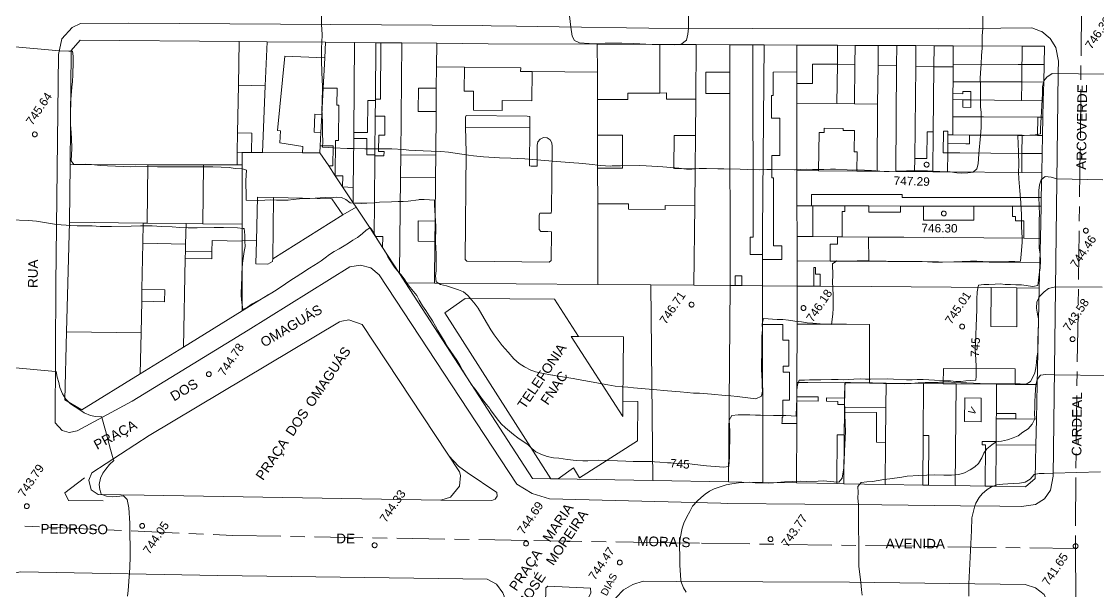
# Model space of a CAD drawing. Header units: metres. Extents: x 325024 to 7190115, y 7391967 to 10157759.
# Drawn here: x 325723 to 325945.9, y 7393134.6 to 7393252.6 of the extents above; entities that cross this region are included whole.
import ezdxf
from ezdxf.enums import TextEntityAlignment as Align

# ---------------------------------------------------------------- set-up
doc = ezdxf.new("R2010")
doc.units = ezdxf.units.M
doc.linetypes.add('T09', pattern=[17, 10, -2, 3, -2])
doc.layers.get('0').update_dxf_attribs({"lineweight": 18})
for name, color, linetype, lineweight in [('100_SIST_VIARIO_MEIO_FIO', 1, 'Continuous', 18), ('106_PRACAS_PARQUES_TOP', 7, 'Continuous', 18), ('108_SEP_FIS_CANT_CENT_ILHA', 7, 'Continuous', 18), ('160_P_SIMP_ASF_TOP', 7, 'Continuous', 18), ('206_MURO_E_MURO_ARRIMO', 7, 'Continuous', 18), ('214_PROJ_BEIRAL_EDIF', 10, 'Continuous', 18), ('216_EDIF_NOTAVEL', 2, 'Continuous', 18), ('218_EDIF_NOTAVEL_TOP', 7, 'Continuous', 18), ('508_LM_SETOR_FISCAL', 136, 'T09', 18), ('600_CURVA_MESTRA', 14, 'Continuous', 18), ('602_CURVA_MESTRA_TOP', 24, 'Continuous', 18), ('604_CURVA_INTERM', 7, 'Continuous', 18), ('606_PTO_COTADO', 7, 'Continuous', 18), ('608_PTO_COTADO_INTERVIA', 1, 'Continuous', 18), ('624_SEGM_CURVA_MESTRA', 14, 'Continuous', 18), ('626_SEGM_CURVA_INTERM', 7, 'Continuous', 18)]:
    doc.layers.add(name, color=color, linetype=linetype, lineweight=lineweight)
doc.styles.add('Style-Arial', font='arial.ttf', dxfattribs={"height": 1.75})

# ---------------------------------------------------------------- blocks, each defined once
blk = doc.blocks.new('SP09')
at = {"color": 0, "linetype": 'Continuous'}
blk.add_lwpolyline([(-0.03, -0.51), (-0.14, -0.49), (-0.24, -0.46), (-0.31, -0.42), (-0.35, -0.39), (-0.42, -0.31), (-0.47, -0.24), (-0.51, -0.15), (-0.52, -0.09), (-0.52, 0.03), (-0.51, 0.11), (-0.48, 0.2), (-0.44, 0.27), (-0.4, 0.33), (-0.32, 0.39), (-0.23, 0.44), (-0.15, 0.48), (-0.1, 0.48), (-0.03, 0.48), (0.08, 0.48), (0.19, 0.44), (0.27, 0.4), (0.35, 0.32), (0.41, 0.23), (0.46, 0.11), (0.48, 0.03), (0.48, -0.03), (0.47, -0.08), (0.44, -0.21), (0.38, -0.3), (0.31, -0.38), (0.23, -0.44), (0.1, -0.49), (0.02, -0.51)], close=True, dxfattribs=at)
blk = doc.blocks.new('SP10')
at = {"color": 0, "linetype": 'Continuous'}
blk.add_lwpolyline([(-0.03, -0.51), (-0.14, -0.49), (-0.24, -0.46), (-0.31, -0.42), (-0.35, -0.39), (-0.42, -0.31), (-0.47, -0.24), (-0.51, -0.15), (-0.52, -0.09), (-0.52, 0.03), (-0.51, 0.11), (-0.48, 0.2), (-0.44, 0.27), (-0.4, 0.33), (-0.32, 0.39), (-0.23, 0.44), (-0.15, 0.48), (-0.1, 0.48), (-0.03, 0.48), (0.08, 0.48), (0.19, 0.44), (0.27, 0.4), (0.35, 0.32), (0.41, 0.23), (0.46, 0.11), (0.48, 0.03), (0.48, -0.03), (0.47, -0.08), (0.44, -0.21), (0.38, -0.3), (0.31, -0.38), (0.23, -0.44), (0.1, -0.49), (0.02, -0.51)], close=True, dxfattribs=at)

msp = doc.modelspace()

# ---------------------------------------------------------------- linework, layer by layer
at = {"layer": '100_SIST_VIARIO_MEIO_FIO'}
for points in [[(325933.907, 7393250.607), (325932.139, 7393251.261), (325912.883, 7393251.052), (325874.342, 7393251.141), (325852.846, 7393251.224), (325834.318, 7393251.471), (325825.424, 7393251.622), (325820.236, 7393251.71), (325818.484, 7393251.74), (325745.112, 7393252.272), (325735.154, 7393252.2), (325733.44, 7393251.333), (325731.342, 7393248.983), (325730.643, 7393245.744), (325730.089, 7393198.19), (325729.947, 7393169.485), (325731.369, 7393167.942), (325732.816, 7393167.49), (325734.485, 7393167.857), (325745.85, 7393173.982), (325769.862, 7393188.725)], [(325869.211, 7393152.84), (325901.091, 7393152.503), (325917.387, 7393152.328), (325925.535, 7393152.238), (325929.979, 7393152.189), (325932.885, 7393152.587), (325934.741, 7393153.776), (325936.019, 7393155.576), (325936.54, 7393158.466), (325937.094, 7393202.895), (325937.391, 7393225.107), (325937.539, 7393236.213), (325937.618, 7393242.136), (325937.648, 7393244.358), (325937.125, 7393247.242), (325935.936, 7393249.105), (325934.214, 7393250.493), (325933.907, 7393250.607)], [(325769.862, 7393188.725), (325790.972, 7393201.811), (325793.174, 7393202.172), (325795.323, 7393201.57), (325797.018, 7393200.118), (325825.492, 7393156.823), (325828.684, 7393154.874), (325832.255, 7393153.762), (325867.756, 7393152.856), (325869.211, 7393152.84)], [(325721.138, 7393138.334), (325722.76, 7393138.683), (325763.583, 7393137.9), (325819.353, 7393137.165), (325821.329, 7393136.131), (325822.638, 7393134.326), (325822.873, 7393133.615), (325822.138, 7393081.705)], [(325858.524, 7393136.69), (325851.669, 7393136.728), (325849.53, 7393136.045), (325847.582, 7393134.901), (325846.036, 7393133.283), (325845.075, 7393130.474), (325845.564, 7393127.548), (325849.011, 7393122.315)], [(325909.307, 7393031.099), (325910.78, 7393029.439), (325912.711, 7393028.307), (325914.899, 7393027.832), (325929.595, 7393027.406), (325931.774, 7393027.89), (325933.552, 7393029.24), (325934.757, 7393031.942), (325935.647, 7393074.992), (325935.998, 7393131.31), (325934.681, 7393133.968), (325932.936, 7393135.363), (325930.801, 7393136.023), (325894.37, 7393136.493), (325858.524, 7393136.69)]]:
    msp.add_lwpolyline(points, dxfattribs=at)
for points in [[(325788.829, 7393190.388), (325749.39, 7393166.873), (325737.55, 7393159.175), (325736.93, 7393157.64), (325737.384, 7393155.638), (325738.864, 7393154.65), (325748.369, 7393154.515), (325809.791, 7393153.52), (325811.777, 7393154.115), (325813.642, 7393156.388), (325813.826, 7393158.605), (325813.632, 7393159.329), (325793.479, 7393189.874), (325790.715, 7393190.863), (325789.254, 7393190.58)], [(325831.951, 7393135.676), (325840.774, 7393135.259), (325840.841, 7393134.341), (325839.272, 7393130.944), (325838.507, 7393127.282), (325838.5, 7393124.286), (325838.216, 7393123.608), (325837.373, 7393123.247), (325832.18, 7393123.572), (325831.345, 7393124.876), (325831.535, 7393135.37)]]:
    msp.add_lwpolyline(points, close=True, dxfattribs=at)
at = {"layer": '108_SEP_FIS_CANT_CENT_ILHA'}
for points in [[(325811.43, 7393162.701), (325813.464, 7393160.57), (325815.258, 7393159.215), (325821.346, 7393155.081), (325821.435, 7393154.35), (325821.055, 7393153.72), (325820.367, 7393153.458), (325809.791, 7393153.52)], [(325739.879, 7393153.378), (325732.689, 7393153.397), (325731.944, 7393154.989), (325736.031, 7393158.118)]]:
    msp.add_lwpolyline(points, dxfattribs=at)
at = {"layer": '206_MURO_E_MURO_ARRIMO'}
for p, q in [((325785.918, 7393248.284), (325773.829, 7393248.39)), ((325797.37, 7393248.183), (325796.341, 7393248.192)), ((325819.56, 7393247.987), (325808.937, 7393248.081)), ((325842.18, 7393247.888), (325819.56, 7393247.987)), ((325862.663, 7393247.798), (325855.115, 7393247.831)), ((325876.706, 7393247.737), (325874.386, 7393247.747)), ((325883.472, 7393247.707), (325876.706, 7393247.737)), ((325891.922, 7393247.67), (325883.472, 7393247.707)), ((325895.545, 7393247.655), (325891.922, 7393247.67)), ((325904.19, 7393247.617), (325900.335, 7393247.634)), ((325911.917, 7393247.583), (325908.161, 7393247.599)), ((325915.883, 7393247.565), (325911.917, 7393247.583)), ((325931.848, 7393247.496), (325930.141, 7393247.503)), ((325934.773, 7393247.483), (325931.848, 7393247.496)), ((325934.69, 7393243.689), (325934.773, 7393247.483)), ((325934.611, 7393240.052), (325934.69, 7393243.689)), ((325934.527, 7393236.166), (325934.611, 7393240.052)), ((325934.371, 7393229.018), (325934.453, 7393232.794)), ((325934.289, 7393225.252), (325934.371, 7393229.018)), ((325934.203, 7393221.276), (325934.289, 7393225.252)), ((325934.053, 7393214.369), (325934.092, 7393216.189)), ((325933.907, 7393207.678), (325934.053, 7393214.369)), ((325795.151, 7393209.782), (325795.974, 7393208.515)), ((325796.246, 7393208.095), (325797.721, 7393205.823)), ((325768.664, 7393192.704), (325774.008, 7393196.009)), ((325933.249, 7393177.439), (325933.684, 7393197.419)), ((325853.662, 7393157.56), (325869.369, 7393157.3)), ((325891.741, 7393156.928), (325893.233, 7393156.904)), ((325909.578, 7393156.632), (325910.754, 7393156.613)), ((325922.483, 7393156.418), (325924.68, 7393156.382))]:
    msp.add_line(p, q, dxfattribs=at)
for points in [[(325876.706, 7393247.737), (325876.349, 7393209.177), (325876.359, 7393204.376)], [(325883.481, 7393242.142), (325883.472, 7393247.707)], [(325891.922, 7393247.67), (325891.878, 7393243.739)], [(325911.868, 7393243.235), (325911.917, 7393247.583)], [(325934.69, 7393243.689), (325930.107, 7393243.71)], [(325773.434, 7393239.307), (325772.833, 7393225.481)], [(325934.611, 7393240.052), (325930.074, 7393240.072)], [(325917.855, 7393236.386), (325919.523, 7393236.364)], [(325784.924, 7393229.608), (325785.12, 7393233.302)], [(325796.201, 7393232.988), (325796.126, 7393224.971)], [(325914.758, 7393227.348), (325914.778, 7393229.104)], [(325933.337, 7393229.023), (325934.371, 7393229.018)], [(325934.289, 7393225.252), (325930.096, 7393225.29)], [(325792.24, 7393214.169), (325795.151, 7393209.782)], [(325893.4, 7393214.403), (325886.802, 7393214.409)], [(325904.944, 7393214.394), (325898.414, 7393214.399)], [(325909.94, 7393214.39), (325909.708, 7393214.39)], [(325920.131, 7393214.381), (325909.94, 7393214.39)], [(325934.053, 7393214.369), (325928.117, 7393214.374)], [(325891.88, 7393208.025), (325892.865, 7393208.017)], [(325883.554, 7393197.826), (325883.528, 7393189.944)], [(325888.355, 7393197.787), (325887.033, 7393197.798)], [(325883.475, 7393174.03), (325883.476, 7393174.398)], [(325883.476, 7393174.398), (325883.478, 7393174.906)]]:
    msp.add_lwpolyline(points, dxfattribs=at)
at = {"layer": '214_PROJ_BEIRAL_EDIF'}
for points in [[(325749.141, 7393222.949), (325760.655, 7393222.916), (325767.608, 7393222.896), (325767.65, 7393225.52), (325767.715, 7393229.555), (325767.872, 7393239.396), (325768.017, 7393248.441), (325735.121, 7393248.731), (325733.235, 7393246.617), (325733.02, 7393222.996)], [(325773.829, 7393248.39), (325768.017, 7393248.441), (325767.872, 7393239.396), (325773.434, 7393239.307)], [(325789.451, 7393218.372), (325789.472, 7393220.656), (325787.925, 7393220.67), (325787.993, 7393227.956), (325788.603, 7393227.951), (325788.671, 7393235.285), (325788.266, 7393235.288), (325788.298, 7393238.763), (325785.412, 7393238.79), (325785.747, 7393245.074), (325785.918, 7393248.284), (325791.942, 7393248.23), (325791.769, 7393229.604), (325791.758, 7393228.392), (325791.664, 7393218.252)], [(325796.231, 7393236.241), (325796.233, 7393236.489), (325796.341, 7393248.192), (325791.942, 7393248.23), (325791.769, 7393229.604), (325794.602, 7393229.578), (325794.664, 7393236.256)], [(325796.233, 7393236.489), (325796.231, 7393236.241), (325796.201, 7393232.988), (325798.195, 7393232.97), (325798.158, 7393229.027), (325796.918, 7393229.039), (325796.887, 7393225.684), (325798.02, 7393225.673), (325798.012, 7393224.786), (325796.125, 7393224.803), (325796.033, 7393214.952), (325795.974, 7393208.515), (325796.246, 7393208.095), (325797.742, 7393208.081), (325797.721, 7393205.823), (325801.244, 7393200.397), (325801.429, 7393220.353), (325801.473, 7393225.014), (325801.687, 7393248.145), (325797.37, 7393248.183), (325797.261, 7393236.48)], [(325808.851, 7393238.778), (325808.892, 7393243.187), (325808.937, 7393248.081), (325801.687, 7393248.145), (325801.473, 7393225.014), (325808.722, 7393224.946), (325808.806, 7393233.957), (325805.126, 7393233.991), (325805.171, 7393238.812)], [(325842.195, 7393242.121), (325842.21, 7393236.447), (325848.484, 7393236.463), (325848.48, 7393237.77), (325855.142, 7393237.788), (325855.115, 7393247.831), (325842.18, 7393247.888)], [(325869.635, 7393242.089), (325864.655, 7393242.082), (325864.662, 7393237.673), (325869.642, 7393237.681), (325869.699, 7393197.939), (325862.201, 7393198), (325862.353, 7393214.422), (325862.424, 7393222.095), (325862.488, 7393228.961), (325862.558, 7393236.517), (325862.663, 7393247.798), (325869.627, 7393247.768)], [(325876.372, 7393197.884), (325876.361, 7393203.293), (325876.359, 7393204.376), (325873.826, 7393204.372), (325873.82, 7393207.959), (325874.444, 7393207.96), (325874.386, 7393247.747), (325869.627, 7393247.768), (325869.635, 7393242.089), (325869.642, 7393237.681), (325869.699, 7393197.939), (325870.724, 7393197.93), (325870.721, 7393199.969), (325872.102, 7393199.971), (325872.105, 7393197.919)], [(325900.298, 7393243.525), (325900.226, 7393235.507), (325895.438, 7393235.561), (325895.51, 7393243.706), (325895.545, 7393247.655), (325900.335, 7393247.634)], [(325907.899, 7393224.242), (325908.113, 7393243.285), (325908.161, 7393247.599), (325904.19, 7393247.617), (325904.153, 7393243.474), (325903.956, 7393221.548), (325907.869, 7393221.512)], [(325781.124, 7393225.434), (325784.7, 7393225.414), (325784.778, 7393226.874), (325784.924, 7393229.608), (325783.527, 7393229.682), (325783.723, 7393233.377), (325785.12, 7393233.302), (325785.412, 7393238.79), (325785.747, 7393245.074), (325777.46, 7393245.434), (325775.985, 7393229.995), (325776.558, 7393229.97), (325776.45, 7393227.479), (325781.181, 7393226.727)], [(325808.851, 7393238.778), (325808.806, 7393233.957), (325808.722, 7393224.946), (325808.679, 7393220.286), (325808.596, 7393211.283), (325808.557, 7393207.075), (325808.477, 7393198.436), (325842.312, 7393198.161), (325842.267, 7393214.87), (325842.248, 7393222.24), (325842.23, 7393229.078), (325842.21, 7393236.447), (325842.195, 7393242.121), (325828.711, 7393242.246), (325828.654, 7393236.174), (325822.507, 7393236.231), (325822.488, 7393234.183), (325816.518, 7393234.238), (325816.554, 7393238.158), (325814.629, 7393238.175), (325814.675, 7393243.134), (325808.892, 7393243.187)], [(325814.675, 7393243.134), (325814.629, 7393238.175), (325816.554, 7393238.158), (325816.518, 7393234.238), (325822.488, 7393234.183), (325822.507, 7393236.231), (325828.654, 7393236.174), (325828.711, 7393242.246), (325826.308, 7393242.268), (325826.315, 7393243.026)], [(325891.878, 7393243.739), (325886.744, 7393243.785), (325886.708, 7393239.738), (325883.485, 7393239.767), (325883.491, 7393235.695), (325891.787, 7393235.602)], [(325891.878, 7393243.739), (325895.51, 7393243.706), (325895.438, 7393235.561), (325891.787, 7393235.602)], [(325900.226, 7393235.507), (325900.298, 7393243.525), (325904.153, 7393243.474), (325903.956, 7393221.548), (325900.101, 7393221.582)], [(325911.868, 7393243.235), (325911.717, 7393229.769), (325910.475, 7393229.78), (325910.425, 7393224.219), (325907.899, 7393224.242), (325908.113, 7393243.285)], [(325876.361, 7393203.293), (325876.372, 7393197.884), (325883.554, 7393197.826), (325883.545, 7393203.045), (325883.537, 7393208.094), (325883.526, 7393214.412), (325883.514, 7393221.731), (325883.491, 7393235.695), (325883.485, 7393239.767), (325883.481, 7393242.142), (325878.577, 7393242.135), (325878.584, 7393237.286), (325878.261, 7393237.286), (325878.268, 7393232.57), (325879.957, 7393232.572), (325879.968, 7393224.862), (325878.328, 7393224.86), (325878.335, 7393220.243), (325878.628, 7393220.244), (325878.649, 7393206.158), (325880.397, 7393206.161), (325880.402, 7393203.299)], [(325808.806, 7393233.957), (325808.851, 7393238.778), (325805.171, 7393238.812), (325805.126, 7393233.991)], [(325855.142, 7393237.788), (325856.538, 7393237.791), (325856.541, 7393236.501), (325862.558, 7393236.517), (325862.488, 7393228.961), (325858.103, 7393229.002), (325858.04, 7393222.136), (325862.424, 7393222.095), (325862.353, 7393214.422), (325856.22, 7393214.479), (325856.213, 7393213.695), (325848.613, 7393213.766), (325848.622, 7393214.811), (325842.267, 7393214.87), (325842.248, 7393222.24), (325847.419, 7393222.254), (325847.401, 7393229.092), (325842.23, 7393229.078), (325842.21, 7393236.447), (325848.484, 7393236.463), (325848.48, 7393237.77)], [(325888.012, 7393221.691), (325883.514, 7393221.731), (325883.491, 7393235.695), (325891.787, 7393235.602), (325895.438, 7393235.561), (325900.226, 7393235.507), (325900.101, 7393221.582), (325895.936, 7393221.62), (325895.972, 7393225.602), (325895.357, 7393225.607), (325895.397, 7393230.018), (325893.096, 7393230.038), (325893.1, 7393230.448), (325889.14, 7393230.484), (325889.133, 7393229.627), (325888.084, 7393229.637)], [(325828.187, 7393230.594), (325814.912, 7393230.717), (325814.873, 7393232.773), (325815.025, 7393233.127), (325827.625, 7393233.01), (325828.209, 7393232.891)], [(325770.575, 7393225.493), (325770.64, 7393229.508), (325767.715, 7393229.555), (325767.65, 7393225.52), (325768.637, 7393225.504)], [(325828.187, 7393230.594), (325814.912, 7393230.717), (325815.008, 7393225.558), (325814.802, 7393203.322), (325815.177, 7393202.955), (325832.225, 7393202.797), (325832.618, 7393203.145), (325832.673, 7393209.075), (325831.966, 7393209.115), (325830.483, 7393209.129), (325830.14, 7393209.527), (325830.168, 7393212.491), (325830.305, 7393212.932), (325832.624, 7393212.91), (325832.707, 7393213.472), (325832.836, 7393226.745), (325832.782, 7393227.477), (325832.4, 7393228.104), (325831.774, 7393228.487), (325831.042, 7393228.543), (325830.365, 7393228.258), (325829.893, 7393227.696), (325829.736, 7393226.984), (325829.696, 7393222.647), (325829.299, 7393222.615), (325828.467, 7393222.623), (325828.114, 7393222.708)], [(325796.126, 7393224.971), (325796.125, 7393224.803), (325796.033, 7393214.952), (325791.634, 7393215.081), (325791.664, 7393218.252), (325791.758, 7393228.392), (325794.467, 7393228.367), (325794.436, 7393224.987)], [(325784.7, 7393225.414), (325786.584, 7393222.691), (325787.925, 7393220.67), (325789.451, 7393218.372), (325791.634, 7393215.081), (325792.24, 7393214.169), (325789.478, 7393212.592), (325787.242, 7393215.903), (325775.139, 7393216.151), (325771.797, 7393216.219), (325771.613, 7393207.19), (325768.652, 7393207.251), (325768.649, 7393210.63), (325768.639, 7393222.893), (325768.637, 7393225.504), (325770.575, 7393225.493), (325772.833, 7393225.481), (325781.124, 7393225.434)], [(325786.584, 7393222.691), (325784.7, 7393225.414), (325784.778, 7393226.874), (325787.459, 7393226.849), (325787.42, 7393222.683)], [(325801.429, 7393220.353), (325808.679, 7393220.286), (325808.722, 7393224.946), (325801.473, 7393225.014)], [(325733.02, 7393222.996), (325749.141, 7393222.949), (325748.998, 7393210.863), (325748.178, 7393210.872), (325732.911, 7393211.053)], [(325767.608, 7393222.896), (325760.655, 7393222.916), (325760.511, 7393210.726), (325768.649, 7393210.63), (325768.639, 7393222.893)], [(325808.557, 7393207.075), (325805.081, 7393207.107), (325805.12, 7393211.315), (325808.596, 7393211.283), (325808.679, 7393220.286), (325801.429, 7393220.353), (325801.244, 7393200.397), (325802.486, 7393198.485), (325808.477, 7393198.436)], [(325771.613, 7393207.19), (325771.515, 7393202.43), (325773.97, 7393202.38), (325774.95, 7393202.929), (325774.983, 7393203.442), (325775.139, 7393216.151), (325771.797, 7393216.219)], [(325775.139, 7393216.151), (325787.242, 7393215.903), (325789.478, 7393212.592), (325774.983, 7393203.442)], [(325862.353, 7393214.422), (325856.22, 7393214.479), (325856.213, 7393213.695), (325848.613, 7393213.766), (325848.622, 7393214.811), (325842.267, 7393214.87), (325842.312, 7393198.161), (325853.293, 7393198.072), (325862.201, 7393198)], [(325886.558, 7393214.409), (325883.526, 7393214.412), (325883.537, 7393208.094), (325886.811, 7393208.067), (325886.802, 7393214.409)], [(325748.092, 7393206.695), (325747.897, 7393197.154), (325747.846, 7393194.679), (325747.713, 7393188.138), (325732.288, 7393188.321), (325732.911, 7393211.053), (325748.178, 7393210.872)], [(325748.178, 7393210.872), (325748.092, 7393206.695), (325756.945, 7393206.514), (325757.032, 7393210.768), (325748.998, 7393210.863)], [(325768.649, 7393210.63), (325760.511, 7393210.726), (325757.032, 7393210.768), (325756.945, 7393206.514), (325756.915, 7393205.031), (325762.378, 7393204.919), (325762.425, 7393207.222), (325768.652, 7393207.095), (325768.652, 7393207.251)], [(325808.557, 7393207.075), (325808.596, 7393211.283), (325805.12, 7393211.315), (325805.081, 7393207.107)], [(325756.884, 7393203.548), (325762.348, 7393203.436), (325762.378, 7393204.919), (325762.425, 7393207.222), (325768.652, 7393207.095), (325768.664, 7393192.704), (325756.509, 7393185.187)], [(325890.367, 7393202.998), (325883.545, 7393203.045), (325883.537, 7393208.094), (325886.811, 7393208.067), (325891.88, 7393208.025), (325891.883, 7393206.486), (325890.362, 7393206.484)], [(325747.846, 7393194.679), (325752.599, 7393194.582), (325752.649, 7393197.057), (325747.897, 7393197.154), (325748.092, 7393206.695), (325756.945, 7393206.514), (325756.915, 7393205.031), (325756.884, 7393203.548), (325756.509, 7393185.187), (325747.539, 7393179.64), (325747.713, 7393188.138)], [(325747.846, 7393194.679), (325747.897, 7393197.154), (325752.649, 7393197.057), (325752.599, 7393194.582)], [(325923.695, 7393197.5), (325929.062, 7393197.456), (325929.035, 7393189.4), (325923.668, 7393189.418)], [(325747.539, 7393179.64), (325747.713, 7393188.138), (325732.288, 7393188.321), (325731.903, 7393174.277), (325735.472, 7393172.178)], [(325928.676, 7393177.476), (325928.686, 7393180.676), (325913.827, 7393180.726), (325913.817, 7393177.597), (325916.457, 7393177.575), (325924.851, 7393177.507)], [(325901.962, 7393177.693), (325901.921, 7393172.697), (325893.362, 7393172.767), (325893.367, 7393173.285), (325893.377, 7393174.632), (325893.403, 7393177.763), (325898.529, 7393177.721)], [(325901.921, 7393172.697), (325901.862, 7393165.462), (325901.792, 7393156.761), (325909.578, 7393156.632), (325909.661, 7393166.859), (325909.748, 7393177.63), (325901.962, 7393177.693)], [(325909.661, 7393166.859), (325909.748, 7393177.63), (325913.817, 7393177.597), (325916.457, 7393177.575), (325916.286, 7393156.521), (325910.754, 7393156.613), (325910.837, 7393166.85)], [(325924.755, 7393165.609), (325924.793, 7393170.353), (325924.802, 7393171.469), (325924.851, 7393177.507), (325916.457, 7393177.575), (325916.286, 7393156.521), (325922.483, 7393156.418), (325922.552, 7393164.925), (325921.881, 7393164.931), (325921.887, 7393165.633)], [(325924.851, 7393177.507), (325928.676, 7393177.476), (325933.249, 7393177.439), (325933.094, 7393170.285), (325928.823, 7393170.32), (325928.832, 7393171.436), (325924.802, 7393171.469)], [(325918.272, 7393174.667), (325918.232, 7393169.761), (325921.644, 7393169.733), (325921.683, 7393174.639)], [(325893.354, 7393171.701), (325893.315, 7393167.002), (325893.233, 7393156.904), (325901.792, 7393156.761), (325901.862, 7393165.462), (325899.961, 7393165.477), (325900.011, 7393171.647)], [(325924.793, 7393170.353), (325924.755, 7393165.609), (325924.749, 7393164.948), (325932.976, 7393164.881), (325933.094, 7393170.285), (325928.823, 7393170.32)], [(325932.976, 7393164.881), (325924.749, 7393164.948), (325924.68, 7393156.382), (325930.819, 7393156.28), (325932.826, 7393157.964)]]:
    msp.add_lwpolyline(points, close=True, dxfattribs=at)
for points in [[(325930.117, 7393244.88), (325930.141, 7393247.503), (325915.883, 7393247.565), (325915.859, 7393243.772), (325929.345, 7393243.713)], [(325930.107, 7393243.71), (325930.117, 7393244.88)], [(325914.614, 7393221.452), (325911.624, 7393221.479), (325911.717, 7393229.769), (325911.868, 7393243.235), (325915.855, 7393243.182), (325915.836, 7393240.135), (325915.821, 7393237.672), (325915.813, 7393236.413), (325915.79, 7393232.875), (325915.766, 7393229.1), (325914.778, 7393229.104)], [(325926.945, 7393240.086), (325915.836, 7393240.135), (325915.855, 7393243.182), (325915.859, 7393243.772)], [(325915.859, 7393243.772), (325929.345, 7393243.713)], [(325929.345, 7393243.713), (325930.107, 7393243.71), (325930.074, 7393240.072), (325926.945, 7393240.086)], [(325929.345, 7393243.713), (325930.107, 7393243.71)], [(325926.945, 7393240.086), (325915.836, 7393240.135), (325915.821, 7393237.672), (325917.855, 7393237.645), (325917.861, 7393238.094), (325919.545, 7393238.072), (325919.523, 7393236.364), (325924.439, 7393236.299)], [(325924.439, 7393236.299), (325930.039, 7393236.225), (325930.074, 7393240.072)], [(325930.074, 7393240.072), (325926.945, 7393240.086)], [(325922.155, 7393232.848), (325915.79, 7393232.875), (325915.813, 7393236.413), (325917.855, 7393236.386), (325917.834, 7393234.829), (325919.502, 7393234.807), (325919.523, 7393236.364), (325924.439, 7393236.299)], [(325924.439, 7393236.299), (325930.039, 7393236.225), (325934.527, 7393236.166), (325934.453, 7393232.794), (325933.371, 7393232.799)], [(325922.155, 7393232.848), (325915.79, 7393232.875), (325915.766, 7393229.1), (325919.267, 7393229.085)], [(325919.664, 7393229.083), (325930.129, 7393229.037), (325933.337, 7393229.023), (325933.371, 7393232.799), (325922.155, 7393232.848)], [(325933.371, 7393232.799), (325922.155, 7393232.848)], [(325914.778, 7393229.104), (325914.785, 7393229.898), (325913.837, 7393229.907), (325913.797, 7393225.436), (325914.737, 7393225.428), (325914.693, 7393221.572)], [(325917.23, 7393225.405), (325914.737, 7393225.428), (325914.758, 7393227.348), (325918.483, 7393227.299)], [(325918.483, 7393227.299), (325919.243, 7393227.289), (325919.259, 7393228.472)], [(325919.259, 7393228.472), (325919.267, 7393229.085), (325919.664, 7393229.083)], [(325919.267, 7393229.085), (325919.664, 7393229.083)], [(325919.664, 7393229.083), (325930.129, 7393229.037), (325930.096, 7393225.29)], [(325930.096, 7393225.29), (325930.06, 7393221.313), (325914.692, 7393221.451), (325914.693, 7393221.572)], [(325914.693, 7393221.572), (325914.737, 7393225.428), (325917.23, 7393225.405)], [(325917.23, 7393225.405), (325930.096, 7393225.29)], [(325930.096, 7393225.29), (325917.23, 7393225.405)], [(325914.614, 7393221.452), (325911.624, 7393221.479), (325907.869, 7393221.512), (325903.956, 7393221.548), (325900.101, 7393221.582), (325895.936, 7393221.62), (325888.012, 7393221.691), (325883.514, 7393221.731), (325883.526, 7393214.412), (325886.558, 7393214.409)], [(325911.109, 7393216.156), (325934.092, 7393216.189), (325934.203, 7393221.276), (325930.06, 7393221.313), (325914.692, 7393221.451), (325914.614, 7393221.452)], [(325886.558, 7393214.409), (325886.555, 7393216.777), (325905.309, 7393216.804), (325905.31, 7393216.147), (325911.109, 7393216.156)], [(325905.654, 7393207.911), (325898.358, 7393207.972), (325892.865, 7393208.017), (325892.858, 7393213.255), (325893.402, 7393213.256), (325893.4, 7393214.403), (325898.414, 7393214.399), (325898.416, 7393213.109), (325904.946, 7393213.119), (325904.944, 7393214.394), (325909.708, 7393214.39), (325909.708, 7393214.039)], [(325920.131, 7393214.381), (325928.117, 7393214.374), (325928.121, 7393212.193), (325928.755, 7393212.194), (325928.756, 7393211.32), (325930.497, 7393211.322), (325930.502, 7393207.706), (325905.654, 7393207.911)], [(325909.708, 7393214.039), (325909.712, 7393211.482), (325920.135, 7393211.497), (325920.131, 7393214.381)], [(325905.654, 7393207.911), (325898.358, 7393207.972), (325898.366, 7393202.943), (325902.347, 7393202.915)], [(325902.347, 7393202.915), (325933.799, 7393202.698), (325933.907, 7393207.678), (325930.502, 7393207.706)], [(325930.502, 7393207.706), (325905.654, 7393207.911)], [(325887.033, 7393197.798), (325883.554, 7393197.826), (325883.545, 7393203.045), (325890.367, 7393202.998), (325898.366, 7393202.943), (325902.347, 7393202.915)], [(325902.347, 7393202.915), (325933.799, 7393202.698), (325933.684, 7393197.419), (325929.062, 7393197.456), (325923.695, 7393197.5), (325898.897, 7393197.701)], [(325898.897, 7393197.701), (325888.355, 7393197.787), (325888.352, 7393200.312), (325887.362, 7393200.31), (325887.36, 7393201.692), (325887.027, 7393201.692), (325887.033, 7393197.798)], [(325872.131, 7393157.254), (325869.369, 7393157.3), (325869.699, 7393197.939), (325870.724, 7393197.93), (325872.105, 7393197.919), (325876.372, 7393197.884)], [(325876.372, 7393197.884), (325876.388, 7393189.89), (325876.442, 7393163.767)], [(325876.442, 7393163.767), (325876.388, 7393189.89)], [(325876.388, 7393189.89), (325880.603, 7393189.876), (325880.592, 7393186.61), (325881.836, 7393186.606), (325881.818, 7393181.211), (325880.636, 7393181.215), (325880.632, 7393180.011), (325881.961, 7393180.007), (325881.942, 7393174.212), (325880.615, 7393174.217), (325880.603, 7393170.665), (325880.424, 7393170.666), (325880.421, 7393169.781)], [(325885.744, 7393177.825), (325883.488, 7393177.843), (325883.528, 7393189.944)], [(325883.528, 7393189.944), (325893.741, 7393189.909)], [(325893.741, 7393189.909), (325898.57, 7393189.893), (325898.529, 7393177.721), (325893.403, 7393177.763), (325885.744, 7393177.825)], [(325885.744, 7393177.825), (325893.403, 7393177.763), (325893.377, 7393174.632), (325889.666, 7393174.662), (325889.661, 7393173.97), (325892.001, 7393173.951), (325891.995, 7393173.296), (325893.367, 7393173.285), (325893.362, 7393172.767), (325893.354, 7393171.701), (325893.315, 7393167.002), (325891.823, 7393167.014), (325891.741, 7393156.928), (325883.418, 7393157.066), (325883.459, 7393169.376), (325883.475, 7393174.03), (325887.928, 7393173.994), (325887.935, 7393174.869), (325883.811, 7393174.903)], [(325883.478, 7393174.906), (325883.488, 7393177.843), (325885.744, 7393177.825)], [(325883.811, 7393174.903), (325883.478, 7393174.906)], [(325880.421, 7393169.781), (325880.42, 7393169.386), (325883.459, 7393169.376), (325883.418, 7393157.066), (325876.455, 7393157.182), (325876.442, 7393163.767)], [(325876.442, 7393163.767), (325876.455, 7393157.182), (325872.131, 7393157.254)]]:
    msp.add_lwpolyline(points, dxfattribs=at)
at = {"layer": '216_EDIF_NOTAVEL'}
for points in [[(325847.462, 7393173.982), (325850.564, 7393173.957), (325850.498, 7393165.797), (325838.5, 7393158.1), (325837.25, 7393160.182), (325834.058, 7393157.886), (325853.662, 7393157.56), (325853.293, 7393198.072), (325842.312, 7393198.161), (325808.477, 7393198.436), (325802.486, 7393198.485), (325828.789, 7393157.973), (325832.563, 7393157.91), (325810.594, 7393192.302), (325814.81, 7393195.28), (325833.315, 7393195.129), (325838.279, 7393187.371), (325847.571, 7393187.295)], [(325847.462, 7393173.982), (325847.437, 7393170.798), (325836.802, 7393187.383), (325838.279, 7393187.371), (325833.315, 7393195.129), (325814.81, 7393195.28), (325810.594, 7393192.302), (325832.563, 7393157.91), (325834.058, 7393157.886), (325837.25, 7393160.182), (325838.5, 7393158.1), (325850.498, 7393165.797), (325850.564, 7393173.957)], [(325838.279, 7393187.371), (325836.802, 7393187.383), (325847.437, 7393170.798), (325847.462, 7393173.982), (325847.571, 7393187.295)]]:
    msp.add_lwpolyline(points, close=True, dxfattribs=at)
at = {"layer": '508_LM_SETOR_FISCAL'}
for points in [[(325942.469, 7393263.546), (325942.409, 7393255.513), (325942.188, 7393226.261), (325941.946, 7393209.148), (325941.226, 7393158.176), (325941.161, 7393143.475)], [(325652.606, 7393141.577), (325688.556, 7393147.979), (325699.965, 7393148.559), (325711.678, 7393148.647), (325766.648, 7393146.185), (325829.006, 7393145.139), (325853.348, 7393144.719), (325863.739, 7393144.571)], [(325863.739, 7393144.571), (325941.161, 7393143.475)], [(325941.161, 7393143.475), (325941.44, 7393108.64), (325939.487, 7393033.169), (325942.087, 7393022.54), (325945.845, 7393014.681), (325956.704, 7392988.8), (325981.741, 7392934.196), (325988.126, 7392919.56)]]:
    msp.add_lwpolyline(points, dxfattribs=at)
at = {"layer": '600_CURVA_MESTRA', "elevation": 745}
for points in [[(325946.849, 7393219.84), (325937.322, 7393219.988), (325936.169, 7393220.395), (325934.905, 7393220.522), (325934.071, 7393219.814), (325933.746, 7393218.792), (325933.611, 7393217.593), (325933.604, 7393216.427), (325933.681, 7393214.203), (325933.722, 7393212.858), (325933.678, 7393211.38), (325933.679, 7393210.349), (325933.699, 7393209.282), (325933.64, 7393206.794), (325933.696, 7393205.729), (325933.852, 7393204.442), (325933.938, 7393203.042), (325933.868, 7393201.596), (325933.667, 7393200.219), (325933.521, 7393199.017), (325933.418, 7393197.931), (325932.359, 7393197.758), (325930.027, 7393198.091), (325928.849, 7393198.09), (325927.706, 7393198.111), (325926.639, 7393198.158), (325925.607, 7393198.284), (325924.539, 7393198.236), (325923.248, 7393198.149), (325922.215, 7393198.155), (325921.11, 7393197.989), (325920.81, 7393196.618), (325920.738, 7393195.099), (325920.726, 7393192.958), (325920.642, 7393189.532), (325920.569, 7393187.721)], [(325856.748, 7393161.259), (325855.159, 7393161.373), (325853.997, 7393161.418), (325853.422, 7393161.484), (325852.406, 7393161.473), (325850.931, 7393161.485), (325849.616, 7393161.517), (325848.07, 7393161.577), (325846.333, 7393161.611), (325844.369, 7393161.693), (325842.524, 7393161.748), (325840.248, 7393161.627), (325839.212, 7393161.634), (325837.792, 7393161.707), (325836.023, 7393161.903), (325834.233, 7393162.16), (325833.109, 7393162.275), (325831.828, 7393162.571), (325830.464, 7393163.029), (325829.478, 7393163.522), (325828.634, 7393164.226), (325827.838, 7393164.967), (325825.727, 7393166.425), (325824.852, 7393167.069), (325823.185, 7393168.447), (325822.305, 7393169.319), (325821.436, 7393170.336), (325820.096, 7393172.187), (325819.897, 7393172.499), (325819.24, 7393173.296), (325818.443, 7393174.314), (325816.872, 7393176.491), (325816.221, 7393177.284), (325815.558, 7393178.282), (325814.884, 7393179.36), (325814.279, 7393180.388), (325813.718, 7393181.457), (325813.122, 7393182.5), (325811.821, 7393184.281), (325811.23, 7393185.159), (325810.673, 7393186.162), (325809.177, 7393188.599), (325808.697, 7393189.528), (325808.036, 7393190.638), (325807.34, 7393191.644), (325806.646, 7393192.757), (325805.998, 7393193.741), (325805.312, 7393194.926), (325804.81, 7393195.837), (325803.432, 7393197.496), (325802.812, 7393198.338), (325802.209, 7393199.316), (325801.59, 7393200.175), (325800.817, 7393200.972), (325800.189, 7393201.764), (325799.926, 7393202.123), (325798.803, 7393203.866), (325798.302, 7393204.862), (325797.724, 7393205.832), (325797.116, 7393206.774), (325796, 7393208.713), (325795.382, 7393209.638), (325795.189, 7393209.965), (325794.346, 7393209.385), (325793.474, 7393208.614), (325792.504, 7393207.896), (325791.582, 7393207.291), (325790.672, 7393206.669), (325789.782, 7393206.165), (325788.761, 7393205.542), (325787.712, 7393204.96), (325786.721, 7393204.364), (325785.863, 7393203.696), (325785.035, 7393203.024), (325784.419, 7393202.616), (325782.624, 7393201.533), (325780.823, 7393200.363), (325779.816, 7393199.75), (325778.7, 7393199.047), (325777.658, 7393198.265), (325775.869, 7393197.103), (325774.805, 7393196.405), (325772.818, 7393195.244), (325770.73, 7393194.122), (325769.78, 7393193.481), (325768.764, 7393192.996), (325768.641, 7393193.905), (325768.53, 7393194.975), (325768.472, 7393196.033), (325768.539, 7393198.287), (325768.558, 7393199.41), (325768.553, 7393200.478), (325768.753, 7393202.55), (325769.072, 7393204.974), (325769.243, 7393206.037), (325769.236, 7393207.097), (325769.201, 7393208.368), (325769.094, 7393209.758), (325768.84, 7393209.754), (325767.708, 7393209.876), (325764.799, 7393209.927), (325762.862, 7393209.959), (325759.337, 7393209.871), (325757.438, 7393209.87), (325755.718, 7393209.933), (325754.151, 7393210.082), (325751.93, 7393210.167), (325750.008, 7393210.274), (325747.586, 7393210.314), (325745.638, 7393210.222), (325741.578, 7393210.123), (325739.26, 7393210.13), (325737.602, 7393210.264), (325735.75, 7393210.318), (325734.475, 7393210.311), (325733.155, 7393210.349), (325730.233, 7393210.567), (325726.101, 7393211.285), (325724.398, 7393211.387), (325720.634, 7393211.542)], [(325920.553, 7393182.63), (325920.566, 7393182.49), (325920.624, 7393181.304), (325920.612, 7393179.191), (325920.576, 7393178.365), (325919.546, 7393178.281), (325918.507, 7393178.172), (325917.434, 7393178.093), (325916.403, 7393178.071), (325915.338, 7393178.214), (325913.059, 7393178.224), (325912.009, 7393178.352), (325909.616, 7393178.46), (325908.379, 7393178.453), (325907.374, 7393178.408), (325906.17, 7393178.408), (325903.506, 7393178.565), (325902.268, 7393178.599), (325898.763, 7393178.569), (325897.735, 7393178.569), (325896.604, 7393178.608), (325895.327, 7393178.573), (325893.08, 7393178.426), (325892.025, 7393178.474), (325890.667, 7393178.471), (325888.443, 7393178.392), (325887.235, 7393178.414), (325886.12, 7393178.392)], [(325886.12, 7393178.392), (325885.075, 7393178.337), (325883.982, 7393178.318), (325883.646, 7393177.363), (325883.526, 7393176.333), (325883.466, 7393174.383)], [(325883.466, 7393174.383), (325883.39, 7393173.044), (325883.342, 7393170.957), (325883.34, 7393170.868), (325882.329, 7393170.978), (325881.227, 7393170.998)], [(325881.227, 7393170.998), (325878.641, 7393171.042), (325875.989, 7393171.116), (325874.923, 7393171.107), (325873.775, 7393171.149), (325872.37, 7393171.153), (325871.362, 7393171.135), (325870.051, 7393171.04), (325869.449, 7393170.046), (325869.547, 7393168.856), (325869.597, 7393167.854), (325869.621, 7393166.778), (325869.62, 7393165.604), (325869.533, 7393164.571), (325869.554, 7393163.461), (325869.537, 7393162.377), (325869.425, 7393160.438), (325868.354, 7393160.355), (325864.82, 7393160.574), (325863.536, 7393160.713), (325861.824, 7393160.942)]]:
    msp.add_lwpolyline(points, dxfattribs=at)
at = {"layer": '604_CURVA_INTERM', "flags": 128}
for points, elevation in [([(325950.822, 7393276.169), (325937.879, 7393276.287), (325931.551, 7393276.503), (325926.519, 7393276.602), (325923.532, 7393276.334), (325923.107, 7393274.581), (325922.732, 7393271.775), (325922.412, 7393268.675), (325922.261, 7393264.696), (325921.954, 7393260.826), (325922.001, 7393251.151), (325921.845, 7393249.649), (325921.864, 7393248.442), (325921.834, 7393247.07), (325921.75, 7393245.55), (325921.625, 7393243.791), (325921.534, 7393241.931), (325921.424, 7393240.779), (325921.531, 7393239.181), (325921.54, 7393236.159), (325921.509, 7393234.898), (325921.666, 7393233.765), (325921.685, 7393232.138)], 747), ([(325914.627, 7393221.472), (325911.67, 7393221.612), (325910.569, 7393221.655), (325909.413, 7393221.673), (325908.379, 7393221.642), (325907.372, 7393221.674), (325906.18, 7393221.676), (325903.928, 7393221.606), (325902.618, 7393221.536), (325901.605, 7393221.56), (325898.971, 7393221.75), (325897.474, 7393221.835), (325896.095, 7393221.852), (325894.97, 7393221.846), (325893.907, 7393221.91), (325891.493, 7393221.99), (325890.49, 7393221.989), (325889.106, 7393221.945), (325886.727, 7393221.966), (325885.508, 7393221.991), (325884.308, 7393221.982), (325883.17, 7393221.916), (325883.038, 7393221.894), (325878.33, 7393221.929), (325877.292, 7393221.926), (325875.821, 7393221.878), (325873.331, 7393221.967), (325871.728, 7393222.019), (325868.344, 7393222.076), (325867.151, 7393222.084), (325864.768, 7393222.189), (325863.286, 7393222.127), (325861.786, 7393222.019), (325860.642, 7393222.041), (325859.056, 7393222.213), (325855.755, 7393222.511), (325852.305, 7393222.724), (325850.955, 7393222.758), (325846.974, 7393222.716), (325845.247, 7393222.683), (325844.848, 7393222.651), (325843.884, 7393222.692), (325842.883, 7393222.774), (325840.503, 7393223.056), (325838.334, 7393223.241), (325837.331, 7393223.335), (325833.741, 7393223.591), (325832.128, 7393223.738), (325830.461, 7393223.864), (325828.767, 7393224.037), (325827.184, 7393224.136), (325824.271, 7393224.27), (325821.936, 7393224.349), (325820.793, 7393224.408), (325818.634, 7393224.583), (325816.555, 7393224.798), (325815.544, 7393224.919), (325812.778, 7393225.354), (325811.4, 7393225.546), (325809.814, 7393225.656), (325807.777, 7393225.723), (325804.495, 7393225.889), (325803.185, 7393225.971), (325802.085, 7393226.06), (325799.657, 7393226.215), (325795.291, 7393226.21), (325794.022, 7393226.226), (325791.862, 7393226.299), (325790.409, 7393226.317), (325787.564, 7393226.455), (325786.545, 7393226.492), (325785.29, 7393226.603), (325785.322, 7393227.708), (325785.302, 7393229.438), (325785.253, 7393230.506), (325785.253, 7393231.682), (325785.186, 7393233.169), (325785.173, 7393234.464), (325785.234, 7393235.734), (325785.268, 7393239.011), (325785.215, 7393240.705), (325785.158, 7393241.907), (325785.079, 7393244.721), (325785.045, 7393245.998), (325785.087, 7393247.118), (325785.178, 7393248.211), (325785.183, 7393249.929), (325785.067, 7393251.982), (325785.134, 7393261.189)], 747), ([(325861.071, 7393260.889), (325861.048, 7393251.192), (325860.895, 7393249.946), (325860.627, 7393248.743), (325859.489, 7393247.83), (325858.194, 7393247.756), (325853.538, 7393247.848), (325852.23, 7393247.873), (325849.752, 7393248.027), (325847.241, 7393248.117), (325846.225, 7393248.14), (325845.078, 7393248.13), (325843.823, 7393248.073), (325842.622, 7393247.978), (325841.558, 7393247.976), (325840.463, 7393248.067), (325838.461, 7393248.158), (325837.486, 7393248.638), (325836.988, 7393249.585), (325836.72, 7393251.439), (325836.265, 7393254.917)], 748), ([(325829.269, 7393180.123), (325828.405, 7393180.383), (325827.102, 7393181.103), (325826.013, 7393181.812), (325824.886, 7393182.78), (325823.706, 7393184.102), (325822.499, 7393185.537), (325821.423, 7393186.879), (325820.823, 7393187.717), (325820.151, 7393188.767), (325818.776, 7393191.1), (325817.483, 7393193.243), (325816.86, 7393194.097), (325816.209, 7393194.9), (325815.352, 7393195.844), (325814.488, 7393196.609), (325813.445, 7393197.016), (325810.963, 7393197.902), (325809.744, 7393198.179), (325808.837, 7393198.721), (325808.686, 7393199.917), (325808.796, 7393200.94), (325808.835, 7393202.116), (325808.831, 7393204.499), (325808.78, 7393205.76), (325808.706, 7393206.949), (325808.692, 7393207.974), (325808.731, 7393209.051), (325808.724, 7393210.22), (325808.694, 7393211.336), (325808.619, 7393212.386), (325808.515, 7393213.439), (325808.49, 7393214.629), (325808.493, 7393215.635), (325807.467, 7393215.665), (325806.313, 7393215.749), (325805.277, 7393215.712), (325805.183, 7393215.642), (325803.04, 7393215.416), (325801.972, 7393215.341), (325800.965, 7393215.333), (325799.541, 7393215.283), (325797.088, 7393215.171), (325795.967, 7393215.059), (325794.476, 7393214.951), (325793.303, 7393214.928), (325792.058, 7393214.957), (325790.984, 7393215.068), (325790.145, 7393215.755), (325789.193, 7393216.179), (325788.11, 7393216.217), (325787.023, 7393216.061), (325785.824, 7393216.155), (325784.809, 7393216.116), (325782.649, 7393215.974), (325780.493, 7393215.893), (325779.215, 7393215.768), (325778.159, 7393215.571), (325776.791, 7393215.581), (325775.789, 7393215.621), (325774.569, 7393215.641), (325772.095, 7393215.547), (325769.507, 7393215.617), (325769.46, 7393217.306), (325769.424, 7393218.494), (325769.431, 7393219.579), (325769.513, 7393220.791), (325769.562, 7393221.828), (325768.739, 7393222.087), (325767.199, 7393222.151), (325765.94, 7393222.353), (325764.334, 7393222.412), (325762.581, 7393222.513), (325761.558, 7393222.482), (325758.144, 7393222.474), (325757.047, 7393222.495), (325755.855, 7393222.478), (325751.105, 7393222.505), (325748.791, 7393222.589), (325746.664, 7393222.635), (325745.607, 7393222.525), (325744.052, 7393222.577), (325740.755, 7393222.741), (325739.336, 7393222.808), (325737.436, 7393222.968), (325736.115, 7393223.036), (325734.946, 7393222.971), (325733.778, 7393222.972), (325733.239, 7393223.721), (325733.371, 7393226.278), (325733.293, 7393228.446), (325733.23, 7393229.534), (325733.091, 7393231.26), (325733.113, 7393235.728), (325733.238, 7393237.298), (325733.417, 7393239.018), (325733.513, 7393240.144), (325733.603, 7393241.577), (325733.668, 7393244.245), (325733.66, 7393245.416), (325733.535, 7393246.42), (325732.778, 7393246.441), (325730.817, 7393246.55), (325720.892, 7393247.382)], 746), ([(325947.235, 7393241.66), (325936.382, 7393241.826), (325935.271, 7393241.093), (325934.632, 7393240.298), (325934.374, 7393239.046), (325934.324, 7393237.679), (325934.124, 7393233.872), (325934.073, 7393232.788), (325933.917, 7393230.428), (325933.917, 7393229.349), (325932.83, 7393229.114), (325930.528, 7393228.966), (325929.243, 7393228.904), (325929.369, 7393225.6), (325929.432, 7393222.896), (325929.404, 7393221.434), (325929.427, 7393220.047), (325929.668, 7393217.538), (325929.862, 7393215.154), (325929.98, 7393212.539), (325930.015, 7393211.237), (325930.026, 7393210.016), (325930.134, 7393207.856), (325930.145, 7393206.845), (325929.96, 7393204.404), (325929.796, 7393202.948), (325928.643, 7393202.873), (325927.356, 7393202.89), (325926.031, 7393202.866), (325924.545, 7393202.816), (325923.094, 7393202.84), (325922.027, 7393202.918), (325920.783, 7393202.968), (325919.431, 7393202.975), (325915.964, 7393202.854), (325913.669, 7393202.744), (325912.603, 7393202.739), (325911.557, 7393202.768), (325909.447, 7393202.877), (325906.148, 7393202.9), (325904.056, 7393202.887), (325903.023, 7393202.887), (325902.356, 7393202.929)], 746), ([(325921.685, 7393232.138), (325921.626, 7393230.672), (325921.529, 7393228.953), (325921.181, 7393225.177), (325921.12, 7393224.152), (325921.014, 7393223.101), (325920.782, 7393222.103), (325920.025, 7393221.388), (325918.865, 7393221.237), (325917.63, 7393221.188), (325916.592, 7393221.237), (325915.262, 7393221.436), (325914.627, 7393221.472)], 747), ([(325897.015, 7393133.861), (325896.915, 7393134.912), (325896.749, 7393136.463), (325896.339, 7393139.808), (325896.244, 7393152.555), (325896.151, 7393153.985), (325896.159, 7393155.099), (325896.131, 7393156.346), (325896.841, 7393157.146), (325897.971, 7393157.262), (325899.154, 7393157.353), (325901.538, 7393157.763), (325902.727, 7393157.944), (325905.22, 7393158.262), (325906.333, 7393158.436), (325908.738, 7393158.628), (325912.036, 7393158.72), (325913.9, 7393158.676), (325915.538, 7393158.672), (325917.061, 7393158.782), (325918.194, 7393159.187), (325919.402, 7393159.781), (325920.359, 7393160.427), (325921.087, 7393161.114), (325921.788, 7393162.25), (325922.241, 7393163.208), (325922.853, 7393164.114), (325923.84, 7393164.963), (325924.754, 7393165.55), (325925.874, 7393165.718), (325927.106, 7393165.989), (325928.314, 7393166.367), (325929.286, 7393166.805), (325930.289, 7393167.548), (325931.387, 7393168.284), (325932.204, 7393169.216), (325932.776, 7393170.367), (325932.714, 7393171.526), (325932.75, 7393172.616), (325932.765, 7393173.925), (325932.806, 7393175.188), (325932.872, 7393176.347), (325932.998, 7393177.374), (325933.26, 7393178.485), (325933.921, 7393179.342), (325935.07, 7393179.48), (325936.802, 7393179.436), (325947.603, 7393179.326)], 743), ([(325741.418, 7393163.969), (325741.94, 7393162.029), (325742.049, 7393161.716), (325741.161, 7393160.892), (325740.397, 7393159.94), (325739.78, 7393159.094), (325739.293, 7393158.039), (325739.038, 7393156.707), (325739.158, 7393155.705), (325739.358, 7393155.031), (325739.438, 7393154.757), (325740.532, 7393154.333), (325741.847, 7393154.19), (325744.065, 7393154.366), (325744.855, 7393153.654), (325745.212, 7393151.877), (325745.421, 7393148.737), (325745.481, 7393141.518), (325745.333, 7393138.25), (325745.273, 7393137.614), (325745.063, 7393134.783), (325744.934, 7393133.656)], 744), ([(325946.358, 7393159.342), (325936.548, 7393159.076), (325934.689, 7393159.031), (325933.671, 7393159.029), (325932.628, 7393158.818), (325931.792, 7393157.825), (325930.755, 7393157.248), (325929.587, 7393157.023), (325928.274, 7393156.939), (325927.181, 7393156.846), (325926.176, 7393156.795), (325924.927, 7393156.638), (325923.819, 7393156.233), (325922.868, 7393155.681), (325921.891, 7393154.805), (325921.234, 7393154.037), (325920.582, 7393152.86), (325920.372, 7393152.295), (325919.747, 7393149.845), (325919.628, 7393147.225), (325919.126, 7393136.192), (325919.13, 7393134.643), (325919.112, 7393133.623)], 742), ([(325859.398, 7393138.011), (325859.337, 7393138.95), (325859.285, 7393140.116), (325859.243, 7393142.395), (325859.189, 7393143.454), (325859.225, 7393144.526), (325859.354, 7393145.587), (325859.767, 7393147.686), (325860.115, 7393148.757), (325860.745, 7393150.034), (325861.334, 7393151.137), (325861.888, 7393152.227), (325862.872, 7393153.298), (325863.66, 7393154.016), (325864.507, 7393154.723), (325865.414, 7393155.334), (325866.368, 7393155.814), (325867.6, 7393156.288), (325868.828, 7393156.67), (325870.01, 7393156.896), (325871.439, 7393157.1), (325872.06, 7393157.146)], 744), ([(325860.566, 7393134.426), (325860.012, 7393135.369), (325859.595, 7393136.367), (325859.479, 7393136.854), (325859.398, 7393138.011)], 744)]:
    msp.add_lwpolyline(points, dxfattribs=dict(at, elevation=elevation))
at = {"layer": '604_CURVA_INTERM'}
for points, elevation in [([(325902.356, 7393202.929), (325902.01, 7393202.95), (325900.841, 7393202.954), (325898.485, 7393203.041), (325896.005, 7393203.076), (325894.985, 7393202.997), (325893.942, 7393202.957), (325891.753, 7393203.033), (325890.873, 7393202.435), (325890.917, 7393199.991), (325890.909, 7393198.709), (325890.924, 7393197.367), (325890.994, 7393195.962), (325891.02, 7393194.584), (325890.995, 7393193.233), (325890.952, 7393191.973), (325890.676, 7393189.896), (325888.304, 7393190.026), (325886.8, 7393190.108), (325885.598, 7393190.224), (325884.46, 7393190.39), (325883.073, 7393190.562), (325881.742, 7393190.765), (325880.583, 7393190.88), (325879.453, 7393190.891), (325876.624, 7393191.129), (325876.323, 7393190.014), (325876.364, 7393188.762), (325876.242, 7393187.472), (325876.215, 7393186.163), (325876.225, 7393183.976), (325876.199, 7393181.699), (325876.186, 7393180.602), (325876.221, 7393179.318), (325876.286, 7393178.148), (325876.295, 7393177.08), (325876.35, 7393176.053), (325876.146, 7393175.023), (325874.975, 7393174.478), (325871.133, 7393174.982), (325869.844, 7393175.103), (325868.626, 7393175.187), (325865.797, 7393175.453), (325863.347, 7393175.635), (325862.099, 7393175.673), (325860.789, 7393175.774), (325859.324, 7393175.933), (325856.701, 7393176.131), (325853.724, 7393176.382), (325849.658, 7393176.78), (325848.49, 7393176.901), (325847.326, 7393176.985), (325845.901, 7393177.122), (325844.353, 7393177.349), (325839.373, 7393178.252), (325838.253, 7393178.459), (325837.168, 7393178.682), (325836.7, 7393178.764)], 746), ([(325872.06, 7393157.146), (325872.507, 7393157.178), (325873.658, 7393157.202), (325874.86, 7393157.105), (325877.573, 7393157.018), (325878.678, 7393157.054), (325880.967, 7393157.286), (325884.261, 7393157.397), (325885.586, 7393157.377), (325887.892, 7393157.448), (325888.933, 7393157.467), (325891.158, 7393157.301), (325892.164, 7393157.228), (325892.869, 7393158.083), (325893.206, 7393160.168), (325893.319, 7393161.557), (325893.368, 7393163.72), (325893.434, 7393164.971), (325893.533, 7393166.372), (325893.573, 7393167.624), (325893.445, 7393171.219), (325893.404, 7393172.362), (325893.388, 7393173.485), (325893.444, 7393175.66), (325893.443, 7393176.805), (325893.484, 7393177.843), (325894.595, 7393177.854), (325895.594, 7393177.809), (325896.79, 7393177.79), (325897.935, 7393177.796), (325899.192, 7393177.779), (325900.39, 7393177.742), (325901.418, 7393177.675), (325902.03, 7393177.606), (325903.208, 7393177.619), (325905.745, 7393177.573), (325907.171, 7393177.665), (325908.614, 7393177.797), (325910.054, 7393177.876), (325912.732, 7393177.847), (325914.87, 7393177.982), (325916.069, 7393177.853), (325917.426, 7393177.77), (325918.689, 7393177.765), (325921.453, 7393177.647), (325922.831, 7393177.614), (325927.466, 7393177.596), (325929.766, 7393177.567), (325930.994, 7393177.518), (325931.871, 7393178.041), (325932.37, 7393178.931), (325932.738, 7393179.886), (325932.97, 7393180.873), (325933.127, 7393181.982), (325933.215, 7393183.036), (325933.378, 7393184.103), (325933.419, 7393185.366), (325933.416, 7393186.398), (325933.487, 7393188.632), (325933.54, 7393189.924), (325933.552, 7393191.006), (325933.352, 7393192.032), (325933.09, 7393193.252), (325933.182, 7393194.541), (325933.789, 7393195.718), (325934.67, 7393196.655), (325935.622, 7393197.292), (325937.029, 7393197.689), (325946.697, 7393197.586)], 744), ([(325720.199, 7393181.055), (325729.999, 7393180.129), (325730.115, 7393180.103), (325730.359, 7393178.994), (325730.706, 7393177.827), (325730.926, 7393176.845), (325731.464, 7393175.526), (325732.152, 7393174.399), (325733.144, 7393173.455), (325735.022, 7393172.203), (325735.936, 7393171.591), (325737.262, 7393171.03), (325738.29, 7393170.802), (325739.608, 7393170.737), (325739.627, 7393170.629), (325740.357, 7393167.917)], 744), ([(325832.952, 7393179.364), (325832.915, 7393179.37)], 746)]:
    msp.add_lwpolyline(points, dxfattribs=dict(at, elevation=elevation))
at = {"layer": '624_SEGM_CURVA_MESTRA', "elevation": 745}
for points in [[(325920.569, 7393187.721), (325920.549, 7393187.202), (325920.422, 7393184.831), (325920.455, 7393183.654), (325920.553, 7393182.63)], [(325861.824, 7393160.942), (325860.909, 7393161.064), (325859.807, 7393160.985), (325858.644, 7393161.077), (325857.46, 7393161.207), (325856.748, 7393161.259)]]:
    msp.add_lwpolyline(points, dxfattribs=at)
at = {"layer": '626_SEGM_CURVA_INTERM'}
for points, elevation in [([(325832.915, 7393179.37), (325832.458, 7393179.447), (325831.014, 7393179.722), (325829.379, 7393180.09), (325829.269, 7393180.123)], 746), ([(325836.7, 7393178.764), (325835.006, 7393179.06), (325833.632, 7393179.249), (325832.952, 7393179.364)], 746), ([(325740.357, 7393167.917), (325741.418, 7393163.969)], 744)]:
    msp.add_lwpolyline(points, dxfattribs=dict(at, elevation=elevation))

# ---------------------------------------------------------------- block references
at = {"layer": '606_PTO_COTADO', "rotation": 55.83005668387076}
for p in [(325725.717, 7393229.251, 745.645), (325910.371, 7393222.978, 747.28), (325913.931, 7393212.864, 746.305), (325861.709, 7393194.008, 746.715), (325884.869, 7393193.299, 746.17), (325917.727, 7393189.456, 745.01), (325940.595, 7393186.846, 743.57), (325761.759, 7393179.615, 744.77), (325747.971, 7393148.201, 744.055), (325796.082, 7393144.183, 744.335), (325878.06, 7393145.43, 743.76)]:
    msp.add_blockref('SP09', p, dxfattribs=at)
at = {"layer": '608_PTO_COTADO_INTERVIA', "rotation": 55.83005668387076}
for p in [(325943.342, 7393209.314, 744.465), (325724.065, 7393152.283, 743.795), (325827.438, 7393144.543, 744.68), (325941.216, 7393144.008, 741.655), (325846.84, 7393140.607, 744.475)]:
    msp.add_blockref('SP10', p, dxfattribs=at)

# ---------------------------------------------------------------- texts
at = {"layer": '106_PRACAS_PARQUES_TOP', "style": 'Style-Arial'}
for s, rotation, p in [('OMAGUÁS', 30.80461, (325772.67, 7393185.934)), ('DOS', 30.80461, (325754.019, 7393174.771)), ('PRAÇA', 28.32084, (325738.126, 7393164.762))]:
    msp.add_text(s, height=2, rotation=rotation, dxfattribs=at).set_placement(p, align=Align.MIDDLE_LEFT)
for s, p in [('OMAGUÁS', (325783.229, 7393172.559)), ('DOS', (325779.156, 7393166.558)), ('PRAÇA', (325772.966, 7393157.44)), ('MARIA', (325832.379, 7393144.626)), ('MOREIRA', (325833.064, 7393139.801)), ('PRAÇA', (325825.44, 7393134.509)), ('JOSÉ', (325827.535, 7393131.657))]:
    msp.add_text(s, height=2, rotation=55.83006, dxfattribs=at).set_placement(p)
at = {"layer": '160_P_SIMP_ASF_TOP', "style": 'Style-Arial'}
for s, rotation, p in [('ARCOVERDE', 89.23484, (325942.368, 7393221.898)), ('RUA', 89.41228, (325725.303, 7393197.427)), ('CARDEAL', 89.44182, (325941.405, 7393162.627)), ('PEDROSO', 359.39708, (325726.893, 7393147.58)), ('DE', 359.01854, (325788.14, 7393145.589)), ('MORAIS', 358.41497, (325850.457, 7393145.055))]:
    msp.add_text(s, height=2, rotation=rotation, dxfattribs=at).set_placement(p, align=Align.MIDDLE_LEFT)
for s, height, rotation, p in [('AVENIDA', 2, 359.83006, (325901.881, 7393143.523)), ('DIAS', 1.5, 62.19291, (325844.097, 7393133.532))]:
    msp.add_text(s, height=height, rotation=rotation, dxfattribs=at).set_placement(p)
at = {"layer": '214_PROJ_BEIRAL_EDIF', "style": 'Style-Arial'}
msp.add_text('V', height=1.5, rotation=55.83006, dxfattribs=at).set_placement((325920.108, 7393170.958))
at = {"layer": '218_EDIF_NOTAVEL_TOP', "style": 'Style-Arial'}
for s, p in [('TELEFONIA', (325827.173, 7393172.191)), ('FNAC', (325831.936, 7393173.026))]:
    msp.add_text(s, height=2, rotation=55.83006, dxfattribs=at).set_placement(p)
at = {"layer": '602_CURVA_MESTRA_TOP', "style": 'Style-Arial'}
for rotation, p in [(86.94577, (325920.44, 7393185.173)), (355.51556, (325859.271, 7393161.027))]:
    msp.add_text('745', height=1.75, rotation=rotation, dxfattribs=at).set_placement(p, align=Align.MIDDLE_CENTER)
at = {"layer": '606_PTO_COTADO', "style": 'Style-Arial'}
for s, rotation, p in [('745.64', 55.83006, (325726.575, 7393234.544, 745.645)), ('747.29', 358.31314, (325907.281, 7393219.543, 747.28)), ('746.30', 359.53224, (325913.03, 7393209.807, 746.305)), ('746.71', 55.83006, (325857.747, 7393193.335, 746.715)), ('746.18', 55.83006, (325888.124, 7393193.784, 746.17)), ('745.01', 55.83006, (325916.855, 7393193.336, 745.01)), ('743.58', 55.83006, (325941.29, 7393191.877, 743.57)), ('744.78', 55.83006, (325766.343, 7393182.632, 744.77)), ('744.33', 55.83006, (325799.803, 7393152.281, 744.335)), ('744.05', 55.83006, (325750.806, 7393145.737, 744.055)), ('743.77', 55.83006, (325882.977, 7393147.203, 743.76))]:
    msp.add_text(s, height=1.75, rotation=rotation, dxfattribs=at).set_placement(p, align=Align.MIDDLE_CENTER)
at = {"layer": '608_PTO_COTADO_INTERVIA', "style": 'Style-Arial'}
for s, p in [('746.39', (325945.868, 7393250.288, 746.38)), ('744.46', (325942.783, 7393204.977, 744.465)), ('743.79', (325724.923, 7393157.576, 743.795)), ('744.69', (325828.297, 7393149.836, 744.68)), ('744.47', (325843.05, 7393140.391, 744.475)), ('741.65', (325936.959, 7393139.212, 741.655))]:
    msp.add_text(s, height=1.75, rotation=55.83006, dxfattribs=at).set_placement(p, align=Align.MIDDLE_CENTER)

doc.saveas('drawing.dxf')
